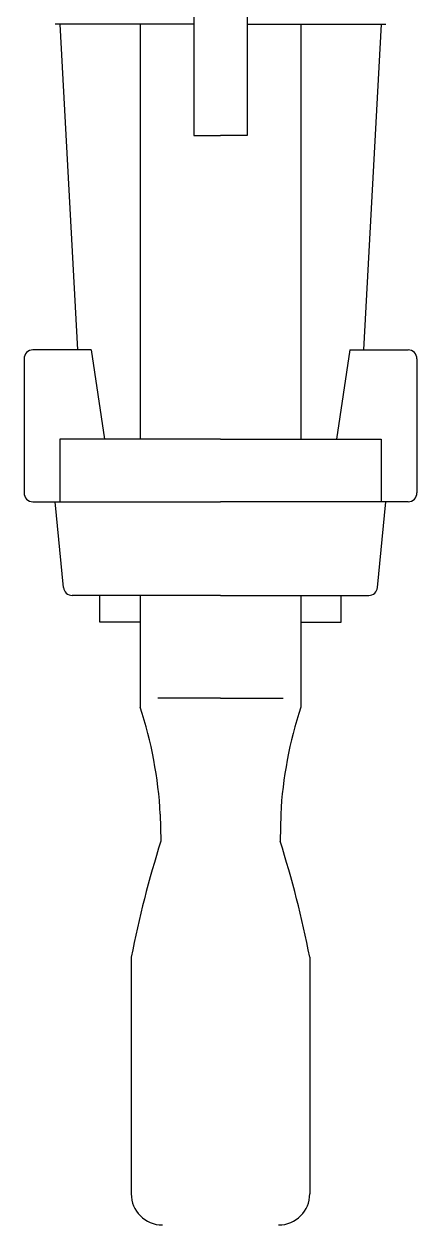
# Model space of a CAD drawing. Header units: millimetres. Extents: x -2880 to 3894, y -2977 to 4857.
# Drawn here: x -504.4 to -416.4, y -2197.6 to -1928.6 of the extents above; entities that cross this region are included whole.
import ezdxf

# ---------------------------------------------------------------- set-up
doc = ezdxf.new("R2010")
doc.units = ezdxf.units.MM
doc.header["$MEASUREMENT"] = 0
doc.layers.add('_3-0_', color=7, linetype='Continuous')

msp = doc.modelspace()

# ---------------------------------------------------------------- linework, layer by layer
at = {"layer": '_3-0_', "color": 2, "linetype": 'Continuous'}
for p, q in [((-466.428, -1903.64), (-466.428, -1953.64)), ((-454.428, -1903.64), (-454.428, -1953.64)), ((-466.428, -1928.64), (-497.428, -1928.64)), ((-496.428, -1928.64), (-492.428, -2001.64)), ((-478.428, -1928.64), (-478.428, -2021.64)), ((-454.428, -1928.64), (-423.428, -1928.64)), ((-442.428, -1928.64), (-442.428, -2021.64)), ((-424.428, -1928.64), (-428.428, -2001.64)), ((-466.428, -1953.64), (-460.428, -1953.64)), ((-454.428, -1953.64), (-460.428, -1953.64)), ((-504.428, -2003.64), (-504.428, -2033.64)), ((-489.428, -2001.64), (-502.428, -2001.64)), ((-489.428, -2001.64), (-486.428, -2021.64)), ((-431.428, -2001.64), (-434.428, -2021.64)), ((-431.428, -2001.64), (-418.428, -2001.64)), ((-416.428, -2003.64), (-416.428, -2033.64)), ((-460.428, -2021.64), (-496.428, -2021.64)), ((-496.428, -2021.64), (-496.428, -2035.64)), ((-460.428, -2021.64), (-424.428, -2021.64)), ((-424.428, -2021.64), (-424.428, -2035.64)), ((-502.428, -2035.64), (-460.428, -2035.64)), ((-495.601, -2054.829), (-497.428, -2035.64)), ((-418.428, -2035.64), (-460.428, -2035.64)), ((-425.256, -2054.829), (-423.428, -2035.64)), ((-460.428, -2056.64), (-493.61, -2056.64)), ((-487.428, -2062.64), (-487.428, -2056.64)), ((-478.428, -2056.64), (-478.428, -2081.64)), ((-460.428, -2056.64), (-427.247, -2056.64)), ((-442.428, -2056.64), (-442.428, -2081.64)), ((-433.428, -2062.64), (-433.428, -2056.64)), ((-478.428, -2062.64), (-487.428, -2062.64)), ((-442.428, -2062.64), (-433.428, -2062.64)), ((-460.428, -2079.64), (-474.428, -2079.64)), ((-460.428, -2079.64), (-446.428, -2079.64)), ((-473.908, -2105.647), (-473.779, -2111.647)), ((-446.949, -2105.647), (-447.078, -2111.647)), ((-480.428, -2137.64), (-480.428, -2190.64)), ((-440.428, -2137.64), (-440.428, -2190.64))]:
    msp.add_line(p, q, dxfattribs=at)
for centre, radius, start, end in [((-502.428, -2003.64), 2, 90, 180), ((-418.428, -2003.64), 2, 0, 90), ((-502.428, -2033.64), 2, 180, 270), ((-418.428, -2033.64), 2, 270, 0), ((-493.61, -2054.64), 2, 185.44038, 270), ((-427.247, -2054.64), 2, 270, 354.5596), ((-566.428, -2110.64), 92.655, 3.08905, 18.2394), ((-354.428, -2110.64), 92.655, 161.76059, 176.91093), ((-242.978, -2184.54), 242.038, 162.47247, 168.82701), ((-677.879, -2184.54), 242.038, 11.17297, 17.52751), ((-473.428, -2190.64), 7, 180, 270), ((-447.428, -2190.64), 7, 270, 0)]:
    msp.add_arc(centre, radius, start, end, dxfattribs=at)

doc.saveas('drawing.dxf')
